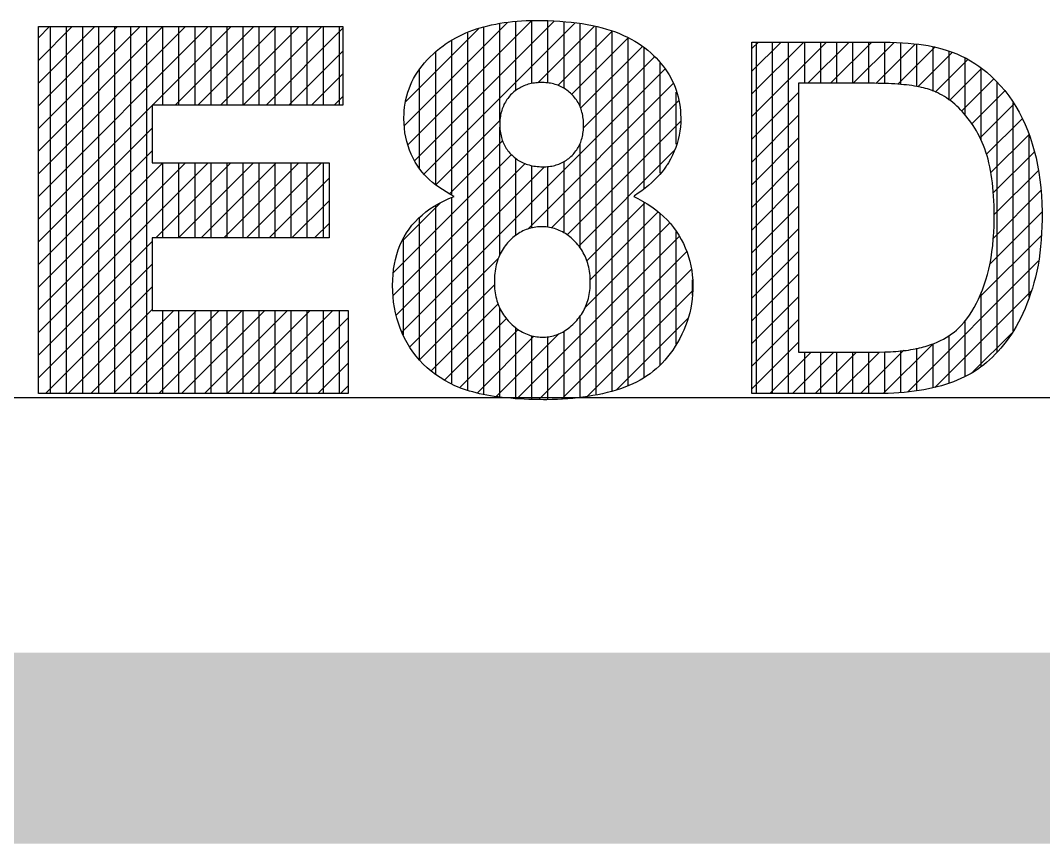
# Model space of a CAD drawing. Header units: millimetres. Extents: x 0 to 594, y 0 to 420.
# Drawn here: x 558.67 to 564.03, y 19.5 to 23.81 of the extents above; entities that cross this region are included whole.
import ezdxf

# ---------------------------------------------------------------- set-up
doc = ezdxf.new("R2010")
doc.units = ezdxf.units.MM
doc.header["$LTSCALE"] = 32.67
doc.layers.get('0').update_dxf_attribs({"linetype": 'CONTINUOUS'})

# ---------------------------------------------------------------- blocks, each defined once
blk = doc.blocks.new('CRE8_LOGO_BL0', base_point=(563.2299, 30.5129))
at = {"color": 2, "linetype": 'CONTINUOUS'}
for p, q in [((560.6795, 23.2626), (561.2178, 23.8009)), ((560.6985, 23.1628), (561.3474, 23.8116)), ((560.7321, 23.0775), (561.4631, 23.8086)), ((560.783, 23.0096), (561.573, 23.7996)), ((561.179, 23.2803), (561.179, 23.7953)), ((561.263, 23.4463), (561.263, 23.8074)), ((561.3471, 23.4822), (561.3471, 23.8114)), ((561.4311, 23.4849), (561.4311, 23.8112)), ((561.5151, 23.4565), (561.5151, 23.8049)), ((561.5992, 23.3595), (561.5992, 23.7962)), ((558.7623, 22.8902), (559.6522, 23.7802)), ((558.7623, 23.0091), (559.5334, 23.7802)), ((558.7623, 23.1279), (559.4145, 23.7802)), ((558.7623, 23.2467), (559.2957, 23.7802)), ((558.7623, 23.3656), (559.1769, 23.7802)), ((558.7623, 23.4844), (559.058, 23.7802)), ((558.7623, 23.6032), (558.9392, 23.7802)), ((558.7623, 23.7221), (558.8204, 23.7802)), ((558.8262, 21.858), (558.8262, 23.7802)), ((558.9103, 21.858), (558.9103, 23.7802)), ((558.9943, 21.858), (558.9943, 23.7802)), ((559.0783, 21.858), (559.0783, 23.7802)), ((559.1623, 21.858), (559.1623, 23.7802)), ((559.2464, 21.858), (559.2464, 23.7802)), ((559.3304, 21.858), (559.3304, 23.7802)), ((559.3602, 23.3693), (559.771, 23.7802)), ((559.4144, 23.3693), (559.4144, 23.7802)), ((559.479, 23.3693), (559.8899, 23.7802)), ((559.4985, 23.3693), (559.4985, 23.7802)), ((559.5825, 23.3693), (559.5825, 23.7802)), ((559.5979, 23.3693), (560.0087, 23.7802)), ((559.6665, 23.3693), (559.6665, 23.7802)), ((559.7167, 23.3693), (560.1275, 23.7802)), ((559.7505, 23.3693), (559.7505, 23.7802)), ((559.8346, 23.3693), (559.8346, 23.7802)), ((559.8355, 23.3693), (560.2464, 23.7802)), ((559.9186, 23.3693), (559.9186, 23.7802)), ((559.9544, 23.3693), (560.3564, 23.7714)), ((560.0026, 23.3693), (560.0026, 23.7802)), ((560.0867, 23.3693), (560.0867, 23.7802)), ((560.1707, 23.3693), (560.1707, 23.7802)), ((560.2547, 23.3693), (560.2547, 23.7802)), ((560.3387, 23.3693), (560.3387, 23.7802)), ((560.6861, 23.388), (561.0665, 23.7685)), ((561.011, 21.8757), (561.011, 23.7504)), ((561.095, 21.8544), (561.095, 23.7783)), ((561.3784, 23.4862), (561.6735, 23.7812)), ((561.4831, 23.4721), (561.7672, 23.7561)), ((561.6832, 21.8516), (561.6832, 23.7793)), ((561.7672, 21.8696), (561.7672, 23.757)), ((560.9269, 22.8972), (560.9269, 23.7076)), ((561.5556, 23.4257), (561.8525, 23.7226)), ((561.8512, 21.8996), (561.8512, 23.7226)), ((562.4991, 23.3086), (562.89, 23.6996)), ((562.4991, 23.4274), (562.7712, 23.6996)), ((562.4991, 23.5463), (562.6524, 23.6996)), ((562.4991, 23.6651), (562.5335, 23.6996)), ((562.5235, 21.858), (562.5235, 23.6996)), ((562.6075, 21.858), (562.6075, 23.6996)), ((562.6915, 21.858), (562.6915, 23.6996)), ((562.7756, 23.4833), (562.7756, 23.6996)), ((562.7926, 23.4833), (563.0089, 23.6996)), ((562.8596, 23.4833), (562.8596, 23.6996)), ((562.9114, 23.4833), (563.1277, 23.6996)), ((562.9436, 23.4833), (562.9436, 23.6996)), ((563.0276, 23.4833), (563.0276, 23.6996)), ((563.0302, 23.4833), (563.2425, 23.6955)), ((563.1117, 23.4833), (563.1117, 23.6996)), ((563.1486, 23.4827), (563.3543, 23.6885)), ((563.1957, 23.4809), (563.1957, 23.6977)), ((563.2797, 23.4769), (563.2797, 23.6939)), ((563.3637, 23.4659), (563.3637, 23.6878)), ((560.0732, 23.3693), (560.3564, 23.6525)), ((560.8429, 22.954), (560.8429, 23.6476)), ((561.6018, 23.3531), (561.9253, 23.6766)), ((561.9353, 22.9328), (561.9353, 23.6703)), ((563.2626, 23.4779), (563.4577, 23.673)), ((563.3688, 23.4653), (563.5481, 23.6446)), ((563.4478, 23.4432), (563.4478, 23.6746)), ((563.5318, 23.3949), (563.5318, 23.6514)), ((561.6167, 23.2492), (561.9887, 23.6211)), ((562.0193, 23.0123), (562.0193, 23.5885)), ((563.4595, 23.4372), (563.6308, 23.6085)), ((563.6158, 23.3162), (563.6158, 23.6147)), ((560.192, 23.3693), (560.3564, 23.5337)), ((560.6676, 22.1812), (562.0438, 23.5574)), ((560.7589, 23.0362), (560.7589, 23.5576)), ((563.5342, 23.3931), (563.7016, 23.5604)), ((563.6999, 23.1839), (563.6999, 23.5621)), ((561.3251, 22.7198), (562.0876, 23.4824)), ((563.5968, 23.3369), (563.7666, 23.5066)), ((563.7839, 22.0771), (563.7839, 23.4891)), ((562.1033, 23.1636), (562.1033, 23.4363)), ((562.4991, 23.1898), (562.7439, 23.4346)), ((563.6505, 23.2716), (563.8233, 23.4444)), ((558.7623, 22.7714), (559.3583, 23.3674)), ((560.3109, 23.3693), (560.3564, 23.4149)), ((561.4494, 22.7254), (562.1165, 23.3925)), ((563.6935, 23.1958), (563.8715, 23.3738)), ((563.8679, 22.187), (563.8679, 23.3811)), ((562.4991, 23.0709), (562.7439, 23.3157)), ((560.8449, 22.9526), (561.1798, 23.2876)), ((561.5317, 22.6888), (562.1257, 23.2828)), ((563.7266, 23.1101), (563.914, 23.2976)), ((558.7623, 22.6526), (559.3583, 23.2486)), ((561.179, 22.5855), (561.179, 23.2531)), ((563.7493, 23.014), (563.9504, 23.2151)), ((563.9519, 22.3626), (563.9519, 23.2102)), ((560.9149, 22.9039), (561.1932, 23.1822)), ((561.5992, 22.6221), (561.5992, 23.1683)), ((562.4991, 22.9521), (562.7439, 23.1969)), ((558.7623, 22.5337), (559.3583, 23.1297)), ((560.6224, 22.4925), (561.2395, 23.1097)), ((561.5923, 22.6306), (562.091, 23.1293)), ((563.7631, 22.909), (563.9774, 23.1232)), ((558.7623, 22.1772), (559.651, 23.0659)), ((558.7623, 22.2961), (559.5322, 23.0659)), ((558.7623, 22.4149), (559.4133, 23.0659)), ((559.3771, 22.6732), (559.7698, 23.0659)), ((559.4144, 22.6732), (559.4144, 23.0659)), ((559.4959, 22.6732), (559.8887, 23.0659)), ((559.4985, 22.6732), (559.4985, 23.0659)), ((559.5825, 22.6732), (559.5825, 23.0659)), ((559.6147, 22.6732), (560.0075, 23.0659)), ((559.6665, 22.6732), (559.6665, 23.0659)), ((559.7336, 22.6732), (560.1263, 23.0659)), ((559.7505, 22.6732), (559.7505, 23.0659)), ((559.8346, 22.6732), (559.8346, 23.0659)), ((559.8524, 22.6732), (560.2452, 23.0659)), ((559.9186, 22.6732), (559.9186, 23.0659)), ((560.0026, 22.6732), (560.0026, 23.0659)), ((560.0867, 22.6732), (560.0867, 23.0659)), ((560.1707, 22.6732), (560.1707, 23.0659)), ((560.2547, 22.6732), (560.2547, 23.0659)), ((560.6209, 22.3722), (561.3116, 23.0629)), ((560.638, 22.2705), (561.4137, 23.0461)), ((561.263, 22.6871), (561.263, 23.0892)), ((561.3471, 22.7252), (561.3471, 23.0524)), ((561.4311, 22.729), (561.4311, 23.0477)), ((561.5151, 22.6993), (561.5151, 23.0734)), ((562.4991, 22.8333), (562.7439, 23.0781)), ((563.7681, 22.7951), (563.998, 23.025)), ((559.9712, 22.6732), (560.2844, 22.9864)), ((562.4991, 22.7144), (562.7439, 22.9592)), ((560.9269, 21.9069), (560.9269, 22.8852)), ((563.7628, 22.671), (564.0131, 22.9213)), ((560.0901, 22.6732), (560.2844, 22.8675)), ((560.671, 22.6599), (560.8662, 22.8551)), ((560.8429, 21.9571), (560.8429, 22.8428)), ((561.6344, 22.5539), (561.9382, 22.8576)), ((561.9353, 21.9434), (561.9353, 22.8585)), ((562.4991, 22.5956), (562.7439, 22.8404)), ((560.7589, 22.0324), (560.7589, 22.7811)), ((561.6527, 22.4533), (562.0072, 22.8078)), ((562.0193, 22.0088), (562.0193, 22.798)), ((563.7438, 22.5332), (564.0183, 22.8076)), ((560.2089, 22.6732), (560.2844, 22.7487)), ((561.6246, 22.3063), (562.0679, 22.7497)), ((562.4991, 22.4768), (562.7439, 22.7216)), ((560.6749, 22.1651), (560.6749, 22.668)), ((561.2694, 21.8324), (562.1185, 22.6814)), ((562.1033, 22.1162), (562.1033, 22.705)), ((563.6898, 22.3603), (564.0136, 22.6841)), ((558.7623, 22.0584), (559.3583, 22.6544)), ((560.7072, 22.102), (561.1716, 22.5664)), ((561.3828, 21.8269), (562.1575, 22.6016)), ((562.4991, 22.3579), (562.7439, 22.6027)), ((558.7623, 21.9396), (559.3583, 22.5356)), ((561.5042, 21.8295), (562.1818, 22.5071)), ((563.314, 21.8657), (564.0006, 22.5523)), ((562.1874, 22.3734), (562.1874, 22.453)), ((562.4991, 22.2391), (562.7439, 22.4839)), ((558.7995, 21.858), (559.3583, 22.4167)), ((560.7582, 22.0342), (561.1506, 22.4266)), ((561.6385, 21.8449), (562.1888, 22.3952)), ((562.4991, 22.1203), (562.7439, 22.3651)), ((563.4568, 21.8897), (563.9636, 22.3965)), ((563.6999, 22.0001), (563.6999, 22.3876)), ((558.9184, 21.858), (559.3583, 22.2979)), ((559.0372, 21.858), (559.4721, 22.2929)), ((559.156, 21.858), (559.591, 22.2929)), ((559.2749, 21.858), (559.7098, 22.2929)), ((559.3937, 21.858), (559.8286, 22.2929)), ((559.4144, 21.858), (559.4144, 22.2929)), ((559.4985, 21.858), (559.4985, 22.2929)), ((559.5125, 21.858), (559.9475, 22.2929)), ((559.5825, 21.858), (559.5825, 22.2929)), ((559.6314, 21.858), (560.0663, 22.2929)), ((559.6665, 21.858), (559.6665, 22.2929)), ((559.7502, 21.858), (560.1851, 22.2929)), ((559.7505, 21.858), (559.7505, 22.2929)), ((559.8346, 21.858), (559.8346, 22.2929)), ((559.869, 21.858), (560.304, 22.2929)), ((559.9186, 21.858), (559.9186, 22.2929)), ((560.0026, 21.858), (560.0026, 22.2929)), ((560.0867, 21.858), (560.0867, 22.2929)), ((560.1707, 21.858), (560.1707, 22.2929)), ((560.2547, 21.858), (560.2547, 22.2929)), ((560.3387, 21.858), (560.3387, 22.2929)), ((560.82, 21.9771), (561.1698, 22.327)), ((561.179, 21.8395), (561.179, 22.3046)), ((559.9879, 21.858), (560.3849, 22.255)), ((560.8906, 21.9289), (561.2131, 22.2514)), ((561.5992, 21.8385), (561.5992, 22.263)), ((561.7912, 21.8788), (562.1658, 22.2534)), ((562.4991, 22.0014), (562.7439, 22.2462)), ((563.6158, 21.9485), (563.6158, 22.2406)), ((560.9702, 21.8896), (561.2748, 22.1942)), ((561.263, 21.8328), (561.263, 22.2021)), ((561.5151, 21.8303), (561.5151, 22.1847)), ((560.1067, 21.858), (560.3849, 22.1362)), ((561.0596, 21.8603), (561.3574, 22.158)), ((561.1615, 21.8432), (561.49, 22.1718)), ((561.3471, 21.8277), (561.3471, 22.1603)), ((561.4311, 21.8263), (561.4311, 22.1552)), ((563.5318, 21.9137), (563.5318, 22.161)), ((563.6569, 21.9709), (563.8597, 22.1737)), ((562.4991, 21.8826), (562.7439, 22.1274)), ((563.0686, 21.858), (563.295, 22.0844)), ((563.1887, 21.8592), (563.4484, 22.1189)), ((563.1957, 21.8597), (563.1957, 22.0764)), ((563.2797, 21.8641), (563.2797, 22.0825)), ((563.3637, 21.8734), (563.3637, 22.0948)), ((563.4478, 21.8881), (563.4478, 22.1191)), ((562.5933, 21.858), (562.8101, 22.0747)), ((562.7121, 21.858), (562.9289, 22.0747)), ((562.7756, 21.858), (562.7756, 22.0747)), ((562.831, 21.858), (563.0477, 22.0747)), ((562.8596, 21.858), (562.8596, 22.0747)), ((562.9436, 21.858), (562.9436, 22.0747)), ((562.9498, 21.858), (563.1672, 22.0754)), ((563.0276, 21.858), (563.0276, 22.0747)), ((563.1117, 21.858), (563.1117, 22.0747)), ((560.2255, 21.858), (560.3849, 22.0174)), ((560.3444, 21.858), (560.3849, 21.8985))]:
    blk.add_line(p, q, dxfattribs=at)
at = {"color": 7, "linetype": 'CONTINUOUS'}
for p, q in [((558.7623, 23.7802), (560.3564, 23.7802)), ((558.7623, 21.858), (558.7623, 23.7802)), ((560.3564, 23.7802), (560.3564, 23.3693)), ((560.3564, 23.7802), (560.3564, 23.3693)), ((560.3564, 23.7802), (560.3564, 23.3693)), ((560.3564, 23.3693), (559.3583, 23.3693)), ((559.3583, 23.3693), (559.3583, 23.0659)), ((559.3583, 23.0659), (560.2844, 23.0659)), ((560.2844, 23.0659), (560.2844, 22.6732)), ((560.2844, 22.6732), (559.3583, 22.6732)), ((559.3583, 22.6732), (559.3583, 22.2929)), ((559.3583, 22.2929), (560.3849, 22.2929)), ((560.3849, 22.2929), (560.3849, 21.858)), ((571.9449, 21.8345), (554.5149, 21.8345)), ((560.3849, 21.858), (558.7623, 21.858))]:
    blk.add_line(p, q, dxfattribs=at)
for points in [[(560.9389, 22.8904), (560.9176, 22.9021), (560.8974, 22.914), (560.8782, 22.9262), (560.8599, 22.9386), (560.8427, 22.9513), (560.8265, 22.9642), (560.8114, 22.9774), (560.7972, 22.9908), (560.784, 23.0045), (560.7719, 23.0185), (560.7607, 23.0327), (560.7555, 23.0399), (560.7489, 23.0496), (560.7363, 23.0697), (560.725, 23.0902), (560.7148, 23.1113), (560.7059, 23.1329), (560.6982, 23.155), (560.6917, 23.1776), (560.6863, 23.2007), (560.6822, 23.2243), (560.6792, 23.2484), (560.6774, 23.273), (560.6767, 23.2981), (560.6767, 23.2998), (560.6767, 23.3024), (560.6768, 23.3077), (560.6771, 23.3181), (560.6783, 23.3386), (560.6803, 23.3589), (560.6832, 23.3787), (560.687, 23.3983), (560.6916, 23.4175), (560.697, 23.4364), (560.7033, 23.4549), (560.7105, 23.4731), (560.7185, 23.491), (560.7274, 23.5085), (560.7371, 23.5257), (560.7477, 23.5425), (560.7592, 23.5591), (560.7714, 23.5753), (560.7846, 23.5911), (560.7986, 23.6066), (560.8134, 23.6218), (560.8291, 23.6367), (560.8456, 23.6512), (560.863, 23.6654), (560.8813, 23.6793), (560.9004, 23.6928), (560.9049, 23.6959), (560.9087, 23.6984), (560.9165, 23.7034), (560.9324, 23.713), (560.9488, 23.7222), (560.9656, 23.7309), (560.9828, 23.7392), (561.0004, 23.747), (561.0185, 23.7544), (561.037, 23.7614), (561.056, 23.7679), (561.0754, 23.774), (561.0952, 23.7796), (561.1154, 23.7848), (561.1361, 23.7895), (561.1572, 23.7938), (561.1788, 23.7977), (561.2008, 23.8011), (561.2232, 23.8041), (561.246, 23.8066), (561.2693, 23.8087), (561.2931, 23.8103), (561.3172, 23.8115), (561.3418, 23.8123), (561.3669, 23.8126), (561.3735, 23.8126), (561.3818, 23.8126), (561.3984, 23.8124), (561.4308, 23.8117), (561.4626, 23.8104), (561.4935, 23.8086), (561.5238, 23.8062), (561.5532, 23.8033), (561.5819, 23.7998), (561.6099, 23.7958), (561.6371, 23.7912), (561.6635, 23.7861), (561.6892, 23.7804), (561.7141, 23.7741), (561.7383, 23.7673), (561.7617, 23.76), (561.7843, 23.7521), (561.8062, 23.7436), (561.8273, 23.7346), (561.8477, 23.7251), (561.8673, 23.715), (561.8862, 23.7043), (561.9042, 23.6931), (561.9216, 23.6814), (561.9381, 23.6691), (561.9539, 23.6563), (561.9691, 23.6432), (561.9835, 23.6298), (561.9973, 23.6161), (562.0103, 23.6022), (562.0227, 23.5879), (562.0343, 23.5734), (562.0453, 23.5586), (562.0556, 23.5435), (562.0651, 23.5281), (562.074, 23.5124), (562.0822, 23.4964), (562.0897, 23.4802), (562.0965, 23.4636), (562.1026, 23.4468), (562.108, 23.4297), (562.1127, 23.4123), (562.1167, 23.3946), (562.12, 23.3766), (562.1227, 23.3583), (562.1246, 23.3398), (562.1259, 23.3209), (562.1264, 23.3018), (562.1265, 23.297), (562.1265, 23.295), (562.1265, 23.2936), (562.1264, 23.288), (562.1261, 23.2768), (562.1246, 23.2546), (562.122, 23.2327), (562.1182, 23.211), (562.1134, 23.1896), (562.1075, 23.1685), (562.1005, 23.1476), (562.0923, 23.127), (562.0831, 23.1066), (562.0728, 23.0864), (562.0615, 23.0665), (562.0554, 23.0566), (562.0524, 23.052), (562.05, 23.0484), (562.0397, 23.034), (562.0284, 23.0196), (562.0162, 23.0052), (562.003, 22.9909), (561.9889, 22.9767), (561.9738, 22.9626), (561.9578, 22.9485), (561.9408, 22.9345), (561.9229, 22.9207), (561.9041, 22.9069), (561.8843, 22.8933), (561.8818, 22.8916), (561.8805, 22.8907), (561.8803, 22.8903), (561.8811, 22.8899), (561.8879, 22.8866), (561.9011, 22.88), (561.9267, 22.8661), (561.9511, 22.8515), (561.9743, 22.8361), (561.9963, 22.8201), (562.017, 22.8032), (562.0366, 22.7857), (562.055, 22.7674), (562.0721, 22.7483), (562.0881, 22.7286), (562.1029, 22.7082), (562.1165, 22.687), (562.1289, 22.6653), (562.1402, 22.6433), (562.1504, 22.6208), (562.1594, 22.598), (562.1672, 22.5747), (562.1739, 22.5511), (562.1794, 22.527), (562.1837, 22.5026), (562.1869, 22.4777), (562.189, 22.4525), (562.1899, 22.4269), (562.1896, 22.4017), (562.1884, 22.377), (562.1862, 22.3527), (562.183, 22.3286), (562.1788, 22.3048), (562.1735, 22.2813), (562.1673, 22.2581), (562.1601, 22.2352), (562.1519, 22.2126), (562.1427, 22.1903), (562.1325, 22.1683), (562.1212, 22.1466), (562.1094, 22.1255), (562.0972, 22.1053), (562.0844, 22.0858), (562.0713, 22.0673), (562.0576, 22.0496), (562.0436, 22.0328), (562.029, 22.0168)], [(562.4991, 21.858), (562.4991, 21.8587), (562.4991, 21.8607), (562.4991, 21.864), (562.4991, 21.8686), (562.4991, 21.8744), (562.4991, 21.8814), (562.4991, 21.8897), (562.4991, 21.899), (562.4991, 21.9095), (562.4991, 21.9211), (562.4991, 21.9338), (562.4991, 21.9475), (562.4991, 21.9622), (562.4991, 21.9778), (562.4991, 21.9944), (562.4991, 22.0119), (562.4991, 22.0303), (562.4991, 22.0495), (562.4991, 22.0696), (562.4991, 22.0904), (562.4991, 22.112), (562.4991, 22.1343), (562.4991, 22.1573), (562.4991, 22.181), (562.4991, 22.2053), (562.4991, 22.2303), (562.4991, 22.2558), (562.4991, 22.2818), (562.4991, 22.3084), (562.4991, 22.3354), (562.4991, 22.3909), (562.4991, 22.4479), (562.4991, 22.5062), (562.4991, 22.5657), (562.4991, 22.6259), (562.4991, 22.7481), (562.4991, 22.8707), (562.4991, 22.9316), (562.4991, 22.9919), (562.4991, 23.0513), (562.4991, 23.1097), (562.4991, 23.1667), (562.4991, 23.2221), (562.4991, 23.2492), (562.4991, 23.2757), (562.4991, 23.3018), (562.4991, 23.3273), (562.4991, 23.3522), (562.4991, 23.3765), (562.4991, 23.4002), (562.4991, 23.4232), (562.4991, 23.4456), (562.4991, 23.4672), (562.4991, 23.488), (562.4991, 23.508), (562.4991, 23.5273), (562.4991, 23.5457), (562.4991, 23.5632), (562.4991, 23.5797), (562.4991, 23.5954), (562.4991, 23.6101), (562.4991, 23.6238), (562.4991, 23.6364), (562.4991, 23.648), (562.4991, 23.6585), (562.4991, 23.6679), (562.4991, 23.6761), (562.4991, 23.6832), (562.4991, 23.689), (562.4991, 23.6936), (562.4991, 23.6969), (562.4991, 23.6989), (562.4991, 23.6996), (562.5, 23.6996), (562.5027, 23.6996), (562.5072, 23.6996), (562.5132, 23.6996), (562.5208, 23.6996), (562.5299, 23.6996), (562.5403, 23.6996), (562.552, 23.6996), (562.5649, 23.6996), (562.579, 23.6996), (562.5941, 23.6996), (562.6101, 23.6996), (562.6271, 23.6996), (562.6448, 23.6996), (562.6632, 23.6996), (562.6823, 23.6996), (562.7019, 23.6996), (562.7424, 23.6996), (562.7841, 23.6996), (562.8262, 23.6996), (562.8682, 23.6996), (562.9094, 23.6996), (562.949, 23.6996), (562.9681, 23.6996), (562.9865, 23.6996), (563.0043, 23.6996), (563.0212, 23.6996), (563.0372, 23.6996), (563.0523, 23.6996), (563.0664, 23.6996), (563.0793, 23.6996), (563.0911, 23.6996), (563.1015, 23.6996), (563.1105, 23.6996), (563.1181, 23.6996), (563.1242, 23.6996), (563.1286, 23.6996), (563.1313, 23.6996), (563.1322, 23.6996), (563.1511, 23.6995), (563.1877, 23.6991), (563.2226, 23.6983), (563.256, 23.697), (563.2877, 23.6953), (563.3179, 23.6932), (563.3464, 23.6907), (563.3733, 23.6877), (563.3986, 23.6843), (563.4223, 23.6805), (563.4444, 23.6762), (563.4549, 23.6739), (563.4599, 23.6727), (563.4669, 23.6711), (563.4944, 23.6639), (563.5211, 23.6559), (563.5472, 23.6469), (563.5725, 23.637), (563.5971, 23.6261), (563.621, 23.6143), (563.6442, 23.6016), (563.6666, 23.5879), (563.6882, 23.5732), (563.7091, 23.5577), (563.7293, 23.5412), (563.7546, 23.5187), (563.7788, 23.4951), (563.8018, 23.4705), (563.8236, 23.4448), (563.8442, 23.418), (563.8637, 23.3902), (563.882, 23.3613), (563.8992, 23.3314), (563.9152, 23.3004), (563.93, 23.2683), (563.9437, 23.2351), (563.9563, 23.2009), (563.9678, 23.1657), (563.978, 23.1297), (563.9872, 23.0928), (563.9951, 23.055), (564.0019, 23.0164), (564.0076, 22.977), (564.0121, 22.9366), (564.0155, 22.8954), (564.0177, 22.8533), (564.0189, 22.8103), (564.019, 22.7885), (564.0189, 22.77), (564.0182, 22.7335), (564.0166, 22.6978), (564.0144, 22.6628), (564.0113, 22.6285), (564.0075, 22.595), (564.0029, 22.5621), (563.9975, 22.5301), (563.9913, 22.4988), (563.9843, 22.4682), (563.9765, 22.4384), (563.968, 22.4094), (563.959, 22.3814), (563.9496, 22.3543), (563.9397, 22.328), (563.9294, 22.3025), (563.9187, 22.278), (563.9075, 22.2543), (563.8959, 22.2315), (563.8839, 22.2095), (563.8714, 22.1884), (563.8584, 22.1682), (563.8451, 22.1489), (563.8313, 22.1304), (563.8173, 22.1127), (563.8031, 22.0956), (563.7886, 22.0792), (563.774, 22.0636), (563.7591, 22.0486), (563.7439, 22.0343), (563.7286, 22.0208), (563.713, 22.0079), (563.6972, 21.9958), (563.6812, 21.9844), (563.6649, 21.9737), (563.648, 21.9636), (563.6306, 21.9538), (563.6125, 21.9446), (563.5939, 21.9358)], [(561.1786, 23.2681), (561.1787, 23.2591), (561.1791, 23.2502), (561.1798, 23.2414), (561.1807, 23.2328), (561.1819, 23.2244), (561.1834, 23.2161), (561.1852, 23.208), (561.1872, 23.2), (561.1894, 23.1922), (561.192, 23.1846), (561.1948, 23.1771), (561.1978, 23.1698), (561.2012, 23.1627), (561.2047, 23.1557), (561.2086, 23.149), (561.2127, 23.1423), (561.2171, 23.1359), (561.2217, 23.1296), (561.2266, 23.1235), (561.2317, 23.1176), (561.2371, 23.1118), (561.2428, 23.1062), (561.2486, 23.1007), (561.2546, 23.0955), (561.2609, 23.0905), (561.2672, 23.0859), (561.2738, 23.0814), (561.2805, 23.0772), (561.2875, 23.0733), (561.2946, 23.0697), (561.3018, 23.0663), (561.3093, 23.0632), (561.3169, 23.0603), (561.3247, 23.0577), (561.3327, 23.0554), (561.3408, 23.0533), (561.3491, 23.0515), (561.3576, 23.0499), (561.3663, 23.0487), (561.3751, 23.0476), (561.3841, 23.0468), (561.3933, 23.0463), (561.4026, 23.0461), (561.4074, 23.046), (561.4116, 23.0461), (561.4199, 23.0463), (561.428, 23.0468), (561.4361, 23.0476), (561.444, 23.0486), (561.4517, 23.0499), (561.4594, 23.0515), (561.4669, 23.0533), (561.4742, 23.0553), (561.4814, 23.0577), (561.4885, 23.0602), (561.4954, 23.0631), (561.5022, 23.0661), (561.5089, 23.0695), (561.5154, 23.0731), (561.5218, 23.0769), (561.528, 23.081), (561.5341, 23.0854), (561.5401, 23.09), (561.5459, 23.0948), (561.5515, 23.1), (561.557, 23.1053), (561.5624, 23.1109), (561.5676, 23.1167), (561.5725, 23.1225), (561.5771, 23.1286), (561.5815, 23.1348), (561.5857, 23.1411), (561.5895, 23.1476), (561.5932, 23.1542), (561.5965, 23.161), (561.5996, 23.1679), (561.6025, 23.175), (561.6051, 23.1823), (561.6075, 23.1896), (561.6096, 23.1972), (561.6114, 23.2049), (561.613, 23.2127), (561.6144, 23.2207), (561.6155, 23.2289), (561.6163, 23.2372), (561.6169, 23.2456), (561.6173, 23.2543), (561.6174, 23.263), (561.6173, 23.2721), (561.6169, 23.2811), (561.6163, 23.2898), (561.6154, 23.2985), (561.6142, 23.3069), (561.6128, 23.3152), (561.6111, 23.3234), (561.6092, 23.3314), (561.607, 23.3392), (561.6046, 23.3469), (561.6018, 23.3544), (561.5989, 23.3618), (561.5956, 23.369), (561.5921, 23.3761), (561.5884, 23.383), (561.5844, 23.3897), (561.5801, 23.3963), (561.5755, 23.4027), (561.5707, 23.409), (561.5656, 23.4151), (561.5602, 23.421), (561.5546, 23.4268), (561.5488, 23.4322), (561.5429, 23.4374), (561.5368, 23.4423), (561.5306, 23.447), (561.5242, 23.4515), (561.5177, 23.4556), (561.511, 23.4596), (561.5042, 23.4633), (561.4973, 23.4667), (561.4902, 23.4698), (561.4829, 23.4727), (561.4756, 23.4754), (561.468, 23.4778), (561.4604, 23.4799), (561.4526, 23.4818), (561.4447, 23.4834), (561.4366, 23.4847), (561.4284, 23.4858), (561.42, 23.4866), (561.4116, 23.4871), (561.4029, 23.4874), (561.3986, 23.4874), (561.3941, 23.4874), (561.3852, 23.4871), (561.3766, 23.4866), (561.368, 23.4858), (561.3597, 23.4848), (561.3515, 23.4835), (561.3434, 23.4819), (561.3355, 23.4801), (561.3278, 23.478), (561.3202, 23.4757), (561.3128, 23.4731), (561.3055, 23.4702), (561.2984, 23.4671), (561.2914, 23.4638), (561.2846, 23.4602), (561.2779, 23.4564), (561.2714, 23.4523), (561.2651, 23.4479), (561.2589, 23.4433), (561.2528, 23.4385), (561.2469, 23.4334), (561.2411, 23.4281), (561.2356, 23.4225), (561.2304, 23.4166), (561.2254, 23.4106), (561.2206, 23.4044), (561.2161, 23.3981), (561.2119, 23.3916), (561.2079, 23.385), (561.2041, 23.3783), (561.2006, 23.3714), (561.1974, 23.3643), (561.1944, 23.3571), (561.1917, 23.3498), (561.1892, 23.3423), (561.187, 23.3346), (561.185, 23.3268), (561.1833, 23.3189), (561.1819, 23.3108), (561.1807, 23.3026), (561.1798, 23.2942), (561.1791, 23.2856), (561.1787, 23.277), (561.1786, 23.2681)], [(562.7439, 22.0747), (562.7445, 22.0747), (562.7462, 22.0747), (562.749, 22.0747), (562.7528, 22.0747), (562.7577, 22.0747), (562.7634, 22.0747), (562.77, 22.0747), (562.7774, 22.0747), (562.7856, 22.0747), (562.7945, 22.0747), (562.8041, 22.0747), (562.8142, 22.0747), (562.8249, 22.0747), (562.8361, 22.0747), (562.8478, 22.0747), (562.8598, 22.0747), (562.8848, 22.0747), (562.9107, 22.0747), (562.9634, 22.0747), (562.9895, 22.0747), (563.0147, 22.0747), (563.0268, 22.0747), (563.0386, 22.0747), (563.05, 22.0747), (563.0609, 22.0747), (563.0713, 22.0747), (563.0811, 22.0747), (563.0903, 22.0747), (563.0987, 22.0747), (563.1065, 22.0747), (563.1134, 22.0747), (563.1195, 22.0747), (563.1247, 22.0747), (563.129, 22.0747), (563.1322, 22.0747), (563.1343, 22.0747), (563.1354, 22.0747), (563.1355, 22.0747), (563.1355, 22.0747), (563.1363, 22.0747), (563.1404, 22.0748), (563.1485, 22.0748), (563.1645, 22.075), (563.1955, 22.0757), (563.2252, 22.077), (563.2396, 22.0778), (563.2536, 22.0788), (563.2674, 22.0799), (563.2808, 22.0812), (563.2939, 22.0826), (563.3067, 22.0841), (563.3192, 22.0858), (563.3313, 22.0877), (563.3431, 22.0896), (563.3546, 22.0918), (563.3658, 22.0941), (563.3767, 22.0965), (563.3873, 22.0991), (563.3975, 22.1018), (563.4074, 22.1047), (563.417, 22.1078), (563.4354, 22.114), (563.453, 22.1206), (563.4699, 22.1276), (563.4862, 22.1351), (563.5019, 22.1431), (563.5169, 22.1515), (563.5312, 22.1604), (563.5448, 22.1698), (563.5578, 22.1796), (563.5702, 22.1899), (563.5819, 22.2007), (563.5847, 22.2034), (563.5883, 22.2071), (563.5959, 22.2151), (563.6107, 22.2318), (563.6249, 22.2496), (563.6384, 22.2683), (563.6514, 22.288), (563.6638, 22.3088), (563.6755, 22.3305), (563.6867, 22.3531), (563.6972, 22.3768), (563.7071, 22.4014), (563.7163, 22.4269), (563.7249, 22.4534), (563.7327, 22.481), (563.7398, 22.5095), (563.7461, 22.539), (563.7516, 22.5695), (563.7563, 22.601), (563.7602, 22.6336), (563.7634, 22.6671), (563.7657, 22.7017), (563.7673, 22.7373), (563.7681, 22.774), (563.7682, 22.7927), (563.768, 22.8184), (563.7674, 22.8437), (563.7665, 22.8683), (563.7651, 22.8925), (563.7634, 22.9161), (563.7613, 22.9391), (563.7588, 22.9616), (563.7559, 22.9836), (563.7526, 23.005), (563.749, 23.0259), (563.7449, 23.0463), (563.7405, 23.0661), (563.7357, 23.0853), (563.7305, 23.1041), (563.7249, 23.1222), (563.7189, 23.1399), (563.7126, 23.157), (563.7058, 23.1736), (563.6987, 23.1896), (563.6912, 23.2051), (563.6832, 23.2201), (563.6749, 23.2345), (563.6664, 23.2484), (563.6577, 23.2618), (563.6488, 23.2748), (563.6397, 23.2874), (563.6305, 23.2996), (563.6211, 23.3113), (563.6116, 23.3227), (563.6019, 23.3337), (563.592, 23.3442), (563.582, 23.3543), (563.5718, 23.364), (563.5615, 23.3733), (563.5509, 23.3822), (563.5402, 23.3906), (563.5294, 23.3987), (563.5183, 23.4063), (563.5071, 23.4135), (563.4958, 23.4203), (563.4842, 23.4267), (563.4725, 23.4327), (563.4607, 23.4382), (563.4486, 23.4434), (563.4456, 23.4446), (563.444, 23.4452), (563.4429, 23.4456), (563.4384, 23.4473), (563.429, 23.4505), (563.4192, 23.4536), (563.4089, 23.4565), (563.3981, 23.4593), (563.3869, 23.4619), (563.3751, 23.4644), (563.3629, 23.4667), (563.3501, 23.4689), (563.3369, 23.4709), (563.3232, 23.4728), (563.3091, 23.4745), (563.2944, 23.4761), (563.2793, 23.4775), (563.2637, 23.4787), (563.2476, 23.4799), (563.231, 23.4808), (563.214, 23.4816), (563.1965, 23.4822), (563.1785, 23.4827), (563.16, 23.4831), (563.1411, 23.4832), (563.1314, 23.4833), (563.1302, 23.4833), (563.1295, 23.4833), (563.1294, 23.4833), (563.1291, 23.4833), (563.1276, 23.4833), (563.1251, 23.4833), (563.1215, 23.4833), (563.1169, 23.4833), (563.1114, 23.4833), (563.1051, 23.4833), (563.0979, 23.4833), (563.09, 23.4833), (563.0814, 23.4833), (563.0721, 23.4833), (563.0622, 23.4833), (563.0518, 23.4833), (563.0409, 23.4833), (563.0295, 23.4833), (563.0056, 23.4833), (562.9806, 23.4833), (562.9549, 23.4833), (562.903, 23.4833), (562.8776, 23.4833), (562.8532, 23.4833), (562.8415, 23.4833), (562.8302, 23.4833), (562.8194, 23.4833), (562.8091, 23.4833), (562.7993, 23.4833), (562.7902, 23.4833), (562.7817, 23.4833), (562.7739, 23.4833)], [(562.7739, 23.4833), (562.7669, 23.4833), (562.7607, 23.4833), (562.7554, 23.4833), (562.7511, 23.4833), (562.7477, 23.4833), (562.7453, 23.4833), (562.7441, 23.4833), (562.7439, 23.4833), (562.7439, 23.4829), (562.7439, 23.4816), (562.7439, 23.4792), (562.7439, 23.4758), (562.7439, 23.4714), (562.7439, 23.466), (562.7439, 23.4598), (562.7439, 23.4526), (562.7439, 23.4445), (562.7439, 23.4356), (562.7439, 23.4258), (562.7439, 23.4153), (562.7439, 23.4039), (562.7439, 23.3918), (562.7439, 23.3789), (562.7439, 23.3654), (562.7439, 23.3511), (562.7439, 23.3362), (562.7439, 23.3206), (562.7439, 23.3044), (562.7439, 23.2876), (562.7439, 23.2703), (562.7439, 23.2524), (562.7439, 23.234), (562.7439, 23.2151), (562.7439, 23.1957), (562.7439, 23.1758), (562.7439, 23.1556), (562.7439, 23.1349), (562.7439, 23.1139), (562.7439, 23.0925), (562.7439, 23.0487), (562.7439, 23.0039), (562.7439, 22.9581), (562.7439, 22.9115), (562.7439, 22.8645), (562.7439, 22.6747), (562.7439, 22.6278), (562.7439, 22.5815), (562.7439, 22.5361), (562.7439, 22.4917), (562.7439, 22.4484), (562.7439, 22.4273), (562.7439, 22.4066), (562.7439, 22.3862), (562.7439, 22.3663), (562.7439, 22.3468), (562.7439, 22.3278), (562.7439, 22.3093), (562.7439, 22.2913), (562.7439, 22.2738), (562.7439, 22.2569), (562.7439, 22.2406), (562.7439, 22.2249), (562.7439, 22.2098), (562.7439, 22.1955), (562.7439, 22.1817), (562.7439, 22.1687), (562.7439, 22.1565), (562.7439, 22.145), (562.7439, 22.1342), (562.7439, 22.1243), (562.7439, 22.1152), (562.7439, 22.107), (562.7439, 22.0996), (562.7439, 22.0932), (562.7439, 22.0876), (562.7439, 22.0831), (562.7439, 22.0795), (562.7439, 22.0769), (562.7439, 22.0753), (562.7439, 22.0747)], [(562.029, 22.0168), (562.014, 22.0017), (561.9985, 21.9875), (561.9826, 21.9742), (561.9662, 21.9618), (561.9492, 21.95), (561.9317, 21.9387), (561.9134, 21.928), (561.8944, 21.9179), (561.8747, 21.9083), (561.8542, 21.8993), (561.8331, 21.8908), (561.8113, 21.8829), (561.7887, 21.8755), (561.7655, 21.8687), (561.7415, 21.8624), (561.7168, 21.8566), (561.6916, 21.8514), (561.6661, 21.8467), (561.6404, 21.8424), (561.6144, 21.8386), (561.5882, 21.8353), (561.5616, 21.8325), (561.5348, 21.8302), (561.5077, 21.8283), (561.4803, 21.8269), (561.4527, 21.826), (561.4247, 21.8256), (561.4177, 21.8256), (561.414, 21.8256), (561.4074, 21.8256), (561.3813, 21.8258), (561.3557, 21.8263), (561.3307, 21.827), (561.3062, 21.828), (561.2822, 21.8293), (561.2588, 21.8309), (561.2359, 21.8327), (561.2136, 21.8348), (561.1918, 21.8372), (561.1706, 21.8398), (561.1499, 21.8428), (561.1297, 21.8459), (561.1101, 21.8494), (561.091, 21.8531), (561.0725, 21.8571), (561.0545, 21.8614), (561.037, 21.8659), (561.0201, 21.8707), (561.0038, 21.8757), (560.988, 21.8811), (560.9727, 21.8867), (560.958, 21.8925), (560.9438, 21.8987), (560.9166, 21.9117), (560.8905, 21.9258), (560.8656, 21.941), (560.8418, 21.9572), (560.8192, 21.9745), (560.7977, 21.9928), (560.7774, 22.0121), (560.7582, 22.0324), (560.7402, 22.0537), (560.7234, 22.076), (560.7077, 22.0994), (560.6933, 22.1237), (560.68, 22.1487), (560.6681, 22.1741), (560.6573, 22.1999), (560.6479, 22.2263), (560.6397, 22.2531), (560.6328, 22.2804), (560.6271, 22.3082), (560.6227, 22.3365), (560.6196, 22.3653), (560.6178, 22.3946), (560.6172, 22.4244), (560.6179, 22.4532), (560.6197, 22.4813), (560.6228, 22.5086), (560.627, 22.5351), (560.6324, 22.5609), (560.639, 22.5859), (560.6469, 22.6101), (560.6559, 22.6335), (560.6661, 22.6562), (560.6774, 22.6781), (560.69, 22.6993), (560.7038, 22.7197), (560.7187, 22.7392), (560.735, 22.7579), (560.7525, 22.7758), (560.7714, 22.7929), (560.7915, 22.8093), (560.8129, 22.8248), (560.8356, 22.8395), (560.8595, 22.8535), (560.8847, 22.8666), (560.9112, 22.8789), (560.9389, 22.8904)], [(561.1503, 22.4414), (561.1505, 22.4297), (561.151, 22.4183), (561.1518, 22.4071), (561.1529, 22.396), (561.1544, 22.3852), (561.1562, 22.3746), (561.1584, 22.3641), (561.1608, 22.3539), (561.1636, 22.3439), (561.1667, 22.334), (561.1702, 22.3244), (561.174, 22.315), (561.1781, 22.3057), (561.1825, 22.2967), (561.1873, 22.2879), (561.1923, 22.2792), (561.1977, 22.2708), (561.2035, 22.2626), (561.2095, 22.2546), (561.2159, 22.2468), (561.2226, 22.2392), (561.2297, 22.2318), (561.2368, 22.2246), (561.244, 22.2178), (561.2514, 22.2113), (561.2588, 22.2052), (561.2664, 22.1994), (561.274, 22.194), (561.2817, 22.1888), (561.2896, 22.1841), (561.2975, 22.1796), (561.3055, 22.1756), (561.3137, 22.1718), (561.3219, 22.1684), (561.3302, 22.1653), (561.3386, 22.1626), (561.3471, 22.1602), (561.3557, 22.1582), (561.3644, 22.1565), (561.3732, 22.1551), (561.382, 22.1541), (561.391, 22.1534), (561.4, 22.1531), (561.4046, 22.153), (561.409, 22.1531), (561.4177, 22.1534), (561.4264, 22.1541), (561.435, 22.1551), (561.4434, 22.1565), (561.4518, 22.1583), (561.4602, 22.1603), (561.4684, 22.1628), (561.4765, 22.1655), (561.4846, 22.1687), (561.4926, 22.1721), (561.5005, 22.1759), (561.5083, 22.1801), (561.516, 22.1846), (561.5237, 22.1895), (561.5312, 22.1947), (561.5387, 22.2002), (561.5461, 22.2061), (561.5533, 22.2123), (561.5605, 22.2189), (561.5677, 22.2259), (561.5747, 22.2331), (561.5816, 22.2407), (561.5882, 22.2484), (561.5945, 22.2563), (561.6005, 22.2644), (561.6062, 22.2727), (561.6115, 22.2812), (561.6165, 22.2898), (561.6212, 22.2987), (561.6256, 22.3077), (561.6296, 22.317), (561.6333, 22.3264), (561.6367, 22.336), (561.6398, 22.3458), (561.6425, 22.3558), (561.6449, 22.3659), (561.647, 22.3763), (561.6488, 22.3868), (561.6503, 22.3975), (561.6514, 22.4083), (561.6522, 22.4194), (561.6527, 22.4306), (561.6529, 22.442), (561.6527, 22.4537), (561.6522, 22.4651), (561.6514, 22.4764), (561.6502, 22.4874), (561.6488, 22.4983), (561.647, 22.5089), (561.6448, 22.5193), (561.6424, 22.5296), (561.6396, 22.5396), (561.6365, 22.5495), (561.6331, 22.5591), (561.6293, 22.5686), (561.6253, 22.5778), (561.6209, 22.5869), (561.6162, 22.5958), (561.6111, 22.6045), (561.6058, 22.6129), (561.6001, 22.6212), (561.5941, 22.6294), (561.5878, 22.6373), (561.5812, 22.645), (561.5742, 22.6526), (561.5671, 22.6598), (561.5598, 22.6666), (561.5525, 22.6732), (561.5451, 22.6793), (561.5375, 22.6851), (561.5299, 22.6906), (561.5222, 22.6957), (561.5143, 22.7005), (561.5064, 22.705), (561.4983, 22.7091), (561.4902, 22.7128), (561.482, 22.7162), (561.4736, 22.7193), (561.4652, 22.722), (561.4566, 22.7244), (561.448, 22.7264), (561.4392, 22.7281), (561.4304, 22.7295), (561.4214, 22.7305), (561.4124, 22.7312), (561.4032, 22.7315), (561.394, 22.7315), (561.3849, 22.7312), (561.3759, 22.7305), (561.3671, 22.7295), (561.3583, 22.7282), (561.3497, 22.7265), (561.3411, 22.7246), (561.3327, 22.7223), (561.3244, 22.7196), (561.3162, 22.7166), (561.3081, 22.7133), (561.3001, 22.7097), (561.2922, 22.7057), (561.2844, 22.7014), (561.2768, 22.6968), (561.2692, 22.6918), (561.2618, 22.6865), (561.2544, 22.6809), (561.2472, 22.675), (561.2401, 22.6687), (561.2331, 22.662), (561.2261, 22.6551), (561.2194, 22.6478), (561.213, 22.6403), (561.2069, 22.6325), (561.2011, 22.6246), (561.1956, 22.6163), (561.1905, 22.6079), (561.1856, 22.5992), (561.1811, 22.5903), (561.1768, 22.5812), (561.1729, 22.5718), (561.1693, 22.5622), (561.166, 22.5524), (561.163, 22.5424), (561.1604, 22.5321), (561.158, 22.5215), (561.156, 22.5108), (561.1542, 22.4998), (561.1528, 22.4886), (561.1517, 22.4771), (561.1509, 22.4654), (561.1505, 22.4535), (561.1503, 22.4414)], [(563.5939, 21.9358), (563.5746, 21.9275), (563.5548, 21.9196), (563.5343, 21.9122), (563.5133, 21.9053), (563.4918, 21.8988), (563.4696, 21.8928), (563.4468, 21.8872), (563.4233, 21.882), (563.3991, 21.8773), (563.3744, 21.8731), (563.349, 21.8695), (563.3231, 21.8663), (563.2965, 21.8637), (563.2694, 21.8615), (563.2417, 21.8599), (563.2133, 21.8588), (563.1844, 21.8581), (563.1697, 21.858), (563.1624, 21.858), (563.1621, 21.858), (563.1614, 21.858), (563.1585, 21.858), (563.1539, 21.858), (563.1476, 21.858), (563.1396, 21.858), (563.1301, 21.858), (563.1192, 21.858), (563.1069, 21.858), (563.0934, 21.858), (563.0786, 21.858), (563.0628, 21.858), (563.046, 21.858), (563.0283, 21.858), (563.0097, 21.858), (562.9904, 21.858), (562.9704, 21.858), (562.9499, 21.858), (562.9075, 21.858), (562.8638, 21.858), (562.7757, 21.858), (562.7326, 21.858), (562.7115, 21.858), (562.691, 21.858), (562.671, 21.858), (562.6517, 21.858), (562.6332, 21.858), (562.6154, 21.858), (562.5986, 21.858), (562.5828, 21.858), (562.5681, 21.858), (562.5545, 21.858), (562.5422, 21.858), (562.5313, 21.858), (562.5218, 21.858), (562.5139, 21.858), (562.5075, 21.858), (562.5029, 21.858), (562.5001, 21.858), (562.4993, 21.858), (562.4991, 21.858)]]:
    blk.add_lwpolyline(points, dxfattribs=at)

msp = doc.modelspace()

# ---------------------------------------------------------------- linework, layer by layer
at = {"color": 7, "linetype": 'CONTINUOUS', "const_width": 1}
msp.add_lwpolyline([(574, 20), (20, 20)], dxfattribs=at)

# ---------------------------------------------------------------- block references
at = {"color": 2, "linetype": 'CONTINUOUS'}
msp.add_blockref('CRE8_LOGO_BL0', (563.2299, 30.5129), dxfattribs=at)

doc.saveas('drawing.dxf')
